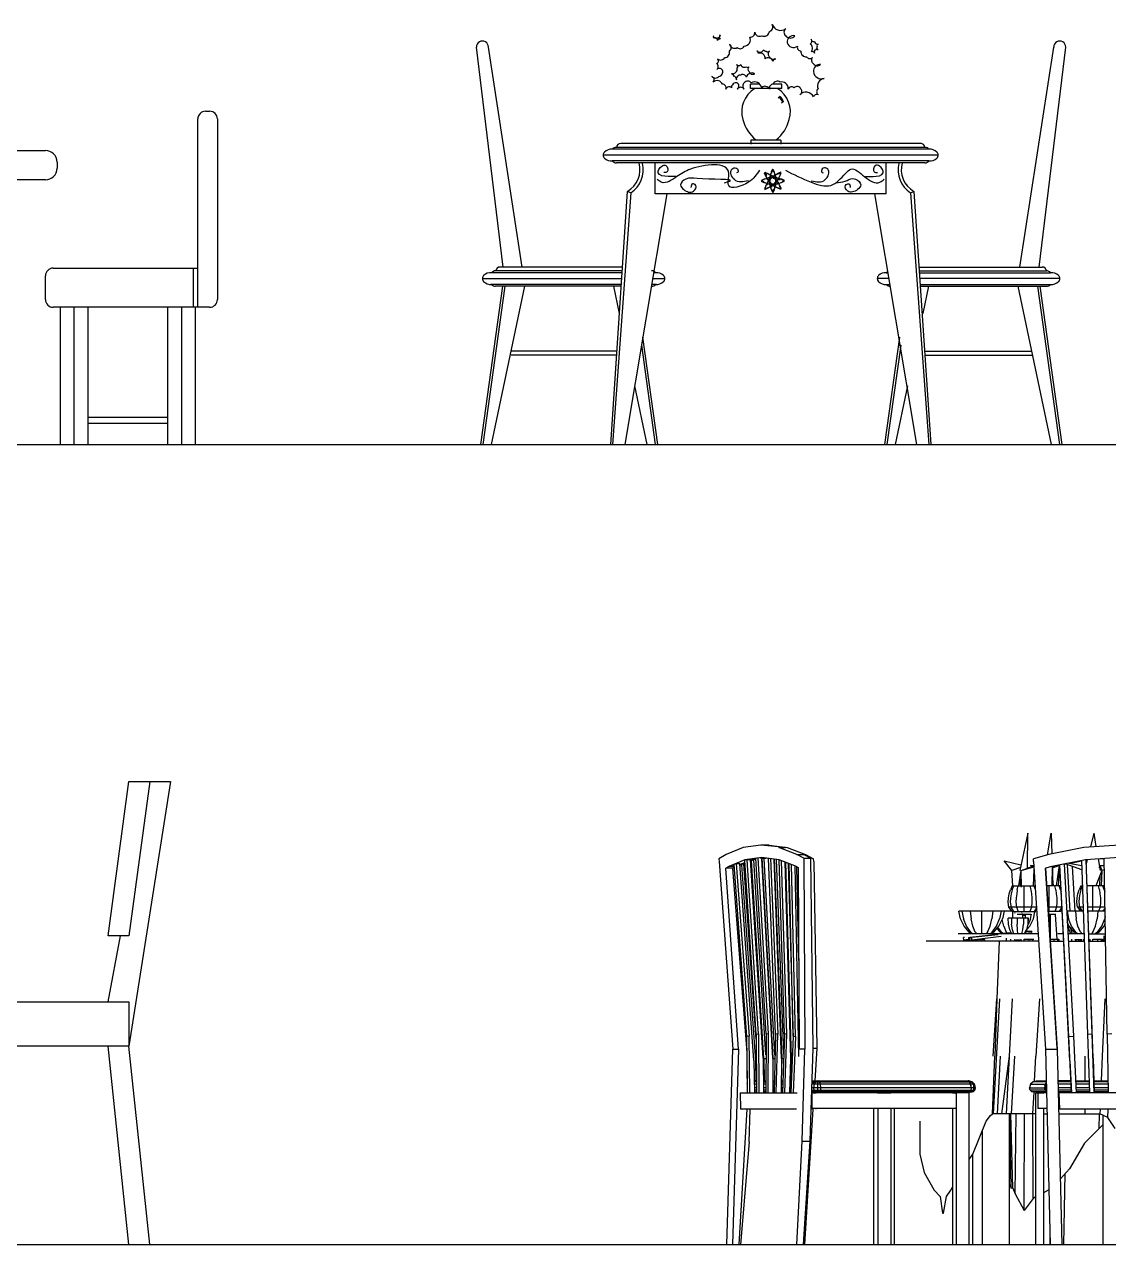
# Model space of a CAD drawing. Header units: inches. Extents: x 10 to 52.5, y 12.2 to 37.
# Drawn here: x 38.479 to 41.289, y 27.344 to 30.506 of the extents above; entities that cross this region are included whole.
import ezdxf

# ---------------------------------------------------------------- set-up
doc = ezdxf.new("R2010")
doc.units = ezdxf.units.IN
doc.header["$MEASUREMENT"] = 0
doc.layers.add('02', color=2, linetype='Continuous')
doc.layers.add('1', color=1, linetype='Continuous')

msp = doc.modelspace()

# ---------------------------------------------------------------- linework, layer by layer
at = {"layer": '02'}
for p, q in [((39.7196, 29.8775), (39.6504, 30.447)), ((39.7691, 29.8775), (39.6816, 30.447)), ((41.0591, 29.8775), (41.1465, 30.447)), ((41.1086, 29.8775), (41.1777, 30.447)), ((40.3604, 30.34), (40.3604, 30.3513)), ((40.3849, 30.3513), (40.3604, 30.3513)), ((40.4418, 30.34), (40.3604, 30.34)), ((40.4418, 30.3513), (40.4192, 30.3513)), ((40.4418, 30.34), (40.4418, 30.3513)), ((40.4378, 30.3193), (40.4325, 30.3148)), ((40.4463, 30.3066), (40.4409, 30.3021)), ((38.9485, 30.2811), (38.9593, 30.2811)), ((38.9285, 29.7731), (38.9285, 30.2611)), ((38.9793, 30.2611), (38.9793, 29.7931)), ((40.3617, 30.2063), (40.3617, 30.1958)), ((40.4398, 30.2063), (40.3617, 30.2063)), ((40.4398, 30.2063), (40.4398, 30.1958)), ((37.3633, 30.1795), (38.5338, 30.1795)), ((40.847, 30.1675), (39.9789, 30.1675)), ((40.8232, 30.1825), (40.0027, 30.1825)), ((40.8125, 30.1875), (40.0134, 30.1875)), ((40.8038, 30.1975), (40.0244, 30.1975)), ((38.5638, 30.1495), (38.5638, 30.1333)), ((40.8232, 30.1525), (40.0027, 30.1525)), ((40.8125, 30.1475), (40.0134, 30.1475)), ((40.1138, 30.0675), (40.1138, 30.1475)), ((40.7121, 30.0675), (40.7121, 30.1475)), ((40.4019, 30.1158), (40.4015, 30.117)), ((40.4029, 30.1165), (40.4015, 30.117)), ((40.4029, 30.1165), (40.4019, 30.1158)), ((40.4023, 30.1103), (40.4023, 30.1103)), ((40.4035, 30.1174), (40.4035, 30.1174)), ((40.4059, 30.11), (40.4059, 30.11)), ((40.4063, 30.114), (40.4063, 30.114)), ((40.4088, 30.1095), (40.4088, 30.1095)), ((40.4107, 30.1144), (40.4107, 30.1144)), ((40.4161, 30.1157), (40.4161, 30.1157)), ((40.4165, 30.1192), (40.4165, 30.1192)), ((40.4209, 30.1064), (40.4211, 30.1077)), ((40.4221, 30.1065), (40.4209, 30.1064)), ((40.4221, 30.1065), (40.4211, 30.1077)), ((40.4214, 30.1078), (40.4214, 30.1078)), ((40.4215, 30.1244), (40.4215, 30.1244)), ((40.4268, 30.1113), (40.4268, 30.1113)), ((40.4287, 30.1141), (40.4287, 30.1141)), ((40.4301, 30.109), (40.4301, 30.109)), ((40.4306, 30.1174), (40.4303, 30.1184)), ((40.4316, 30.1181), (40.4306, 30.1185)), ((40.4316, 30.1181), (40.4307, 30.1174)), ((40.434, 30.1104), (40.434, 30.1104)), ((40.4343, 30.1117), (40.4343, 30.1117)), ((40.4355, 30.1029), (40.4351, 30.1041)), ((40.4365, 30.1036), (40.4351, 30.1041)), ((40.4368, 30.1165), (40.4368, 30.1165)), ((40.4409, 30.104), (40.4409, 30.104)), ((38.5338, 30.1033), (37.3633, 30.1033)), ((40.0416, 30.0735), (39.9981, 29.4178)), ((40.0506, 30.0695), (40.0416, 30.0735)), ((40.3956, 30.0997), (40.3956, 30.0997)), ((40.3965, 30.1021), (40.3965, 30.1021)), ((40.4014, 30.1033), (40.4014, 30.1033)), ((40.4017, 30.096), (40.4017, 30.096)), ((40.4038, 30.0901), (40.404, 30.0914)), ((40.405, 30.0902), (40.4038, 30.0901)), ((40.405, 30.0902), (40.404, 30.0914)), ((40.406, 30.0847), (40.406, 30.0847)), ((40.4062, 30.1001), (40.4062, 30.1001)), ((40.4073, 30.0874), (40.4073, 30.0874)), ((40.4108, 30.0891), (40.4108, 30.0891)), ((40.414, 30.1016), (40.414, 30.1016)), ((40.4155, 30.0771), (40.4156, 30.0776)), ((40.4165, 30.0764), (40.4156, 30.0776)), ((40.4165, 30.0764), (40.4159, 30.0764)), ((40.4166, 30.0877), (40.4166, 30.0877)), ((40.4169, 30.1006), (40.4169, 30.1006)), ((40.4172, 30.0796), (40.4172, 30.0796)), ((40.4176, 30.0827), (40.4176, 30.0827)), ((40.4179, 30.0792), (40.4179, 30.0792)), ((40.4193, 30.0937), (40.4193, 30.0937)), ((40.4216, 30.099), (40.4216, 30.099)), ((40.4236, 30.0948), (40.4232, 30.096)), ((40.4243, 30.0956), (40.4232, 30.096)), ((40.4273, 30.0881), (40.4273, 30.0881)), ((40.4315, 30.0908), (40.4315, 30.0908)), ((40.4319, 30.092), (40.4319, 30.092)), ((40.4321, 30.0848), (40.4321, 30.0848)), ((40.4325, 30.0926), (40.4326, 30.0937)), ((40.4337, 30.0927), (40.4325, 30.0926)), ((40.4337, 30.0927), (40.4328, 30.0937)), ((40.4333, 30.097), (40.4333, 30.097)), ((40.4365, 30.1036), (40.4355, 30.1029)), ((40.4371, 30.0842), (40.4371, 30.0842)), ((40.4373, 30.1032), (40.4373, 30.1032)), ((40.4376, 30.0965), (40.4376, 30.0965)), ((40.7753, 30.0695), (40.7842, 30.0735)), ((40.7842, 30.0735), (40.8278, 29.4178)), ((40.0508, 30.0696), (40.0034, 29.4178)), ((40.1438, 30.0675), (40.0348, 29.4178)), ((40.7121, 30.0675), (40.1138, 30.0675)), ((40.6821, 30.0675), (40.7911, 29.4178)), ((40.7751, 30.0696), (40.8225, 29.4178)), ((38.5338, 29.7931), (38.5338, 29.8547)), ((38.5538, 29.8747), (38.9285, 29.8747)), ((38.9167, 29.8747), (38.9167, 29.7731)), ((40.0276, 29.8625), (39.6897, 29.8625)), ((40.028, 29.8675), (39.7004, 29.8675)), ((40.0286, 29.8775), (39.7114, 29.8775)), ((40.1151, 29.8625), (40.1094, 29.8625)), ((40.7131, 29.8625), (40.7165, 29.8625)), ((40.7995, 29.8775), (41.1168, 29.8775)), ((40.8002, 29.8675), (41.1277, 29.8675)), ((40.8005, 29.8625), (41.1385, 29.8625)), ((39.7178, 29.8275), (39.6608, 29.4175)), ((39.6659, 29.8475), (40.0266, 29.8475)), ((39.724, 29.8275), (39.667, 29.4175)), ((40.0256, 29.8324), (39.6872, 29.8324)), ((39.775, 29.8275), (39.6885, 29.4178)), ((40.0253, 29.8275), (39.7004, 29.8275)), ((40.0058, 29.8275), (40.0206, 29.7573)), ((40.1175, 29.8324), (40.1043, 29.8324)), ((40.1069, 29.8475), (40.1389, 29.8475)), ((40.719, 29.8475), (40.6893, 29.8475)), ((40.7106, 29.8324), (40.7215, 29.8324)), ((41.1622, 29.8475), (40.8015, 29.8475)), ((40.8025, 29.8324), (41.1409, 29.8324)), ((40.8028, 29.8275), (41.1278, 29.8275)), ((40.8223, 29.8275), (40.8075, 29.7573)), ((41.0531, 29.8275), (41.1396, 29.4178)), ((41.1041, 29.8275), (41.1612, 29.4175)), ((41.1103, 29.8275), (41.1673, 29.4175)), ((38.9593, 29.7731), (38.5538, 29.7731)), ((38.5726, 29.4175), (38.5726, 29.7731)), ((38.6085, 29.4175), (38.6085, 29.7731)), ((38.6444, 29.4175), (38.6444, 29.7731)), ((38.851, 29.4175), (38.851, 29.7731)), ((38.8869, 29.4175), (38.8869, 29.7731)), ((38.9228, 29.4175), (38.9228, 29.7731)), ((40.0813, 29.6954), (40.12, 29.4175)), ((40.7468, 29.6954), (40.7081, 29.4175)), ((40.078, 29.6753), (40.1138, 29.4175)), ((40.7501, 29.6753), (40.7143, 29.4175)), ((40.0141, 29.6591), (39.7394, 29.6591)), ((40.0135, 29.6491), (39.7406, 29.6491)), ((40.814, 29.6591), (41.0887, 29.6591)), ((40.8147, 29.6491), (41.0908, 29.6491)), ((40.0602, 29.5697), (40.0923, 29.4178)), ((40.7679, 29.5697), (40.7358, 29.4178)), ((38.6444, 29.4888), (38.851, 29.4888)), ((38.6444, 29.4729), (38.851, 29.4729)), ((38.6959, 28.1442), (38.7499, 28.5442)), ((38.8039, 28.5442), (38.7499, 28.1442)), ((38.7499, 28.5442), (38.858, 28.5442)), ((38.858, 28.5442), (38.7499, 27.8585)), ((41.0793, 28.4101), (41.0585, 28.3136)), ((41.0782, 28.3194), (41.0793, 28.4101)), ((41.1304, 28.3542), (41.1402, 28.4101)), ((41.1402, 28.4101), (41.1417, 28.3569)), ((41.2423, 28.3745), (41.2511, 28.4101)), ((41.2567, 28.3754), (41.2511, 28.4101)), ((40.3418, 28.3735), (40.298, 28.3553)), ((40.3873, 28.3794), (40.3418, 28.3735)), ((40.4091, 28.3794), (40.3873, 28.3794)), ((40.4516, 28.3735), (40.3873, 28.3794)), ((40.407, 28.3793), (40.4091, 28.3794)), ((40.4091, 28.3794), (40.456, 28.3735)), ((40.434, 28.3735), (40.4516, 28.3735)), ((40.481, 28.3553), (40.434, 28.3735)), ((40.456, 28.3735), (40.5032, 28.3553)), ((41.2249, 28.3735), (41.1342, 28.3553)), ((41.3173, 28.3794), (41.2249, 28.3735)), ((40.298, 28.3553), (40.279, 28.3435)), ((40.279, 28.3435), (40.2796, 28.3366)), ((40.2796, 28.3366), (40.3148, 27.8504)), ((40.3464, 28.3414), (40.3045, 28.3242)), ((40.3465, 28.3339), (40.3332, 28.3284)), ((40.3758, 27.8896), (40.3462, 28.3397)), ((40.3902, 28.3471), (40.3464, 28.3414)), ((40.3519, 28.3416), (40.3464, 28.3414)), ((40.3611, 28.3416), (40.3519, 28.3416)), ((40.3819, 27.89), (40.3519, 28.3416)), ((40.3611, 28.3416), (40.3645, 28.3414)), ((40.3936, 27.8268), (40.3611, 28.3416)), ((40.3645, 28.3414), (40.3611, 28.34)), ((40.3613, 28.3383), (40.3689, 28.3414)), ((40.3957, 27.8265), (40.3634, 28.3391)), ((40.375, 28.3427), (40.3645, 28.3414)), ((40.3752, 28.3421), (40.3689, 28.3414)), ((40.4009, 27.8362), (40.3691, 28.3414)), ((40.4014, 27.8896), (40.375, 28.3452)), ((40.4074, 27.89), (40.381, 28.346)), ((40.3858, 28.3465), (40.3902, 28.3465)), ((40.4347, 28.3414), (40.3902, 28.3471)), ((40.3902, 28.3465), (40.4185, 27.8268)), ((40.3902, 28.3448), (40.3991, 28.346)), ((40.3902, 28.3443), (40.4014, 28.3456)), ((40.4187, 27.8266), (40.3903, 28.3443)), ((40.424, 27.8347), (40.3963, 28.345)), ((40.4255, 27.89), (40.407, 28.345)), ((40.4129, 28.3443), (40.4315, 27.8898)), ((40.4414, 27.8266), (40.4221, 28.3429)), ((40.4223, 28.3429), (40.4416, 27.8268)), ((40.447, 27.8379), (40.4284, 28.3421)), ((40.4797, 28.3242), (40.4347, 28.3414)), ((40.4489, 27.89), (40.4347, 28.3414)), ((40.455, 27.8894), (40.4408, 28.3391)), ((40.45, 28.3355), (40.4644, 27.8265)), ((40.4667, 27.8268), (40.4523, 28.3347)), ((40.481, 28.3553), (40.4988, 28.3553)), ((40.4988, 28.3454), (40.481, 28.3553)), ((40.4988, 28.3553), (40.5168, 28.3454)), ((40.4988, 28.3454), (40.5168, 28.3454)), ((40.4988, 28.3454), (40.5017, 27.8504)), ((40.5032, 28.3553), (40.5242, 28.3435)), ((40.5233, 27.8527), (40.5168, 28.3454)), ((40.525, 28.3366), (40.5242, 28.3435)), ((40.5242, 28.3366), (40.525, 28.3366)), ((40.525, 28.3366), (40.5327, 27.8527)), ((41.0181, 28.3383), (41.0616, 28.3284)), ((41.038, 28.3136), (41.0181, 28.3383)), ((41.1342, 28.3553), (41.0943, 28.3435)), ((41.0943, 28.3366), (41.0943, 28.3435)), ((41.0943, 28.3366), (41.1252, 27.8504)), ((41.2289, 28.3414), (41.1419, 28.3242)), ((41.2186, 28.3376), (41.1901, 28.332)), ((41.2186, 28.3393), (41.2343, 27.8896)), ((41.3173, 28.3471), (41.2289, 28.3414)), ((41.2486, 27.8268), (41.2306, 28.3416)), ((41.2463, 27.89), (41.2306, 28.3416)), ((41.2306, 28.34), (41.2339, 28.3406)), ((41.231, 28.3288), (41.2343, 28.3418)), ((41.2618, 28.3435), (41.2668, 28.3136)), ((41.2773, 28.3441), (41.262, 28.3429)), ((41.2853, 27.8896), (41.2773, 28.3444)), ((40.3045, 28.3242), (40.2966, 28.3196)), ((40.315, 28.3196), (40.2966, 28.3196)), ((40.3299, 27.8504), (40.2966, 28.3196)), ((40.3184, 28.3242), (40.3045, 28.3242)), ((40.3186, 28.3217), (40.315, 28.3196)), ((40.3513, 27.8527), (40.315, 28.3196)), ((40.324, 28.3318), (40.3182, 28.3291)), ((40.3513, 27.8833), (40.3182, 28.3291)), ((40.324, 28.3318), (40.333, 28.3318)), ((40.324, 28.3318), (40.3574, 27.884)), ((40.3695, 27.8209), (40.333, 28.3318)), ((40.3465, 28.3322), (40.3332, 28.3267)), ((40.3376, 28.3284), (40.3739, 27.8201)), ((40.3758, 27.8768), (40.3433, 28.3309)), ((40.4584, 28.3322), (40.4711, 27.8773)), ((40.4714, 27.8838), (40.4613, 28.3311)), ((40.4774, 27.8833), (40.4674, 28.3288)), ((40.4858, 27.8314), (40.4764, 28.3253)), ((40.4797, 28.3242), (40.4845, 28.3215)), ((40.4856, 28.0799), (40.4808, 28.3234)), ((40.4845, 28.3215), (40.4868, 27.8504)), ((41.0602, 28.3217), (41.038, 28.3136)), ((41.0407, 28.2739), (41.038, 28.3136)), ((41.0562, 28.2739), (41.0623, 28.3136)), ((41.0623, 28.3136), (41.0948, 28.3255)), ((41.0623, 28.3136), (41.095, 28.3234)), ((41.0629, 28.27), (41.0623, 28.3136)), ((41.0862, 28.3267), (41.0948, 28.3265)), ((41.0899, 28.3238), (41.0862, 28.3267)), ((41.0954, 28.3158), (41.0931, 28.2739)), ((41.1419, 28.3242), (41.1256, 28.3196)), ((41.1256, 28.3196), (41.1553, 27.8504)), ((41.1553, 27.8527), (41.1256, 28.3196)), ((41.1421, 28.3242), (41.1413, 28.2739)), ((41.1419, 28.3136), (41.143, 28.3136)), ((41.143, 28.3136), (41.1423, 28.2739)), ((41.1427, 28.3219), (41.1501, 28.3257)), ((41.1427, 28.3242), (41.143, 28.3136)), ((41.1427, 28.3026), (41.1448, 28.2739)), ((41.1612, 28.3261), (41.1428, 28.3194)), ((41.1539, 28.2739), (41.1612, 28.3261)), ((41.1612, 28.3261), (41.1583, 28.2739)), ((41.1612, 28.3261), (41.162, 28.3268)), ((41.162, 28.3263), (41.1614, 28.3263)), ((41.1886, 27.8203), (41.162, 28.328)), ((41.1853, 27.8833), (41.162, 28.328)), ((41.1738, 28.3305), (41.1974, 27.884)), ((41.179, 28.3297), (41.1738, 28.3288)), ((41.2194, 28.315), (41.1759, 28.3309)), ((41.1888, 28.2083), (41.1824, 28.3284)), ((41.1857, 28.3328), (41.219, 28.3267)), ((41.1943, 28.3312), (41.1943, 28.3328)), ((41.1947, 28.324), (41.2008, 28.2083)), ((41.2714, 28.3136), (41.2559, 28.2739)), ((41.2655, 28.3207), (41.2658, 28.3261)), ((41.2658, 28.3261), (41.2775, 28.3261)), ((41.2658, 28.3261), (41.2714, 28.3136)), ((41.2714, 28.3136), (41.2693, 28.2739)), ((41.2777, 28.315), (41.2714, 28.3136)), ((41.0388, 28.2739), (41.0346, 28.2635)), ((41.0388, 28.2739), (41.0981, 28.2739)), ((41.0392, 28.2635), (41.0428, 28.2739)), ((41.052, 28.2635), (41.0541, 28.2739)), ((41.0589, 28.2913), (41.0593, 28.2739)), ((41.0694, 28.2739), (41.0694, 28.2075)), ((41.0849, 28.2739), (41.087, 28.2635)), ((41.0987, 28.2664), (41.096, 28.2739)), ((41.1648, 28.2739), (41.1285, 28.2739)), ((41.1342, 28.2739), (41.1342, 28.2075)), ((41.1516, 28.2635), (41.1495, 28.2739)), ((41.1645, 28.2635), (41.1608, 28.2739)), ((41.1648, 28.2739), (41.1648, 28.2739)), ((41.2165, 28.2739), (41.2123, 28.2635)), ((41.2165, 28.2739), (41.2209, 28.2739)), ((41.2169, 28.2635), (41.2207, 28.2739)), ((41.2779, 28.2739), (41.2329, 28.2739)), ((41.2473, 28.2739), (41.2473, 28.2083)), ((41.2647, 28.2635), (41.2626, 28.2739)), ((41.266, 28.3003), (41.2649, 28.2739)), ((41.2775, 28.2635), (41.2739, 28.2739)), ((41.2785, 28.2721), (41.2779, 28.2739)), ((41.0283, 28.2314), (41.0292, 28.2423)), ((41.0292, 28.2423), (41.0313, 28.253)), ((41.0313, 28.253), (41.0346, 28.2635)), ((41.0346, 28.2423), (41.0336, 28.2314)), ((41.0365, 28.253), (41.0346, 28.2423)), ((41.0392, 28.2635), (41.0365, 28.253)), ((41.0493, 28.2423), (41.0487, 28.2314)), ((41.0505, 28.253), (41.0493, 28.2423)), ((41.052, 28.2635), (41.0505, 28.253)), ((41.087, 28.2635), (41.0885, 28.253)), ((41.0885, 28.253), (41.0895, 28.2423)), ((41.0895, 28.2423), (41.0901, 28.2314)), ((41.1516, 28.2635), (41.1532, 28.253)), ((41.1532, 28.253), (41.1543, 28.2423)), ((41.1543, 28.2423), (41.1549, 28.2314)), ((41.1645, 28.2635), (41.1656, 28.2589)), ((41.206, 28.2314), (41.2069, 28.2423)), ((41.2069, 28.2423), (41.209, 28.253)), ((41.209, 28.253), (41.2123, 28.2635)), ((41.2125, 28.2423), (41.2115, 28.2314)), ((41.2142, 28.253), (41.2125, 28.2423)), ((41.2169, 28.2635), (41.2142, 28.253)), ((41.2647, 28.2635), (41.2662, 28.253)), ((41.2662, 28.253), (41.2674, 28.2423)), ((41.2674, 28.2423), (41.2679, 28.2314)), ((41.2775, 28.2635), (41.2788, 28.2582)), ((41.0382, 28.2083), (40.9009, 28.2083)), ((40.9051, 28.1882), (40.9009, 28.2083)), ((40.9087, 28.2083), (40.9124, 28.1882)), ((40.9301, 28.2083), (40.9322, 28.1882)), ((40.9594, 28.2083), (40.9594, 28.1491)), ((40.9885, 28.2083), (40.9864, 28.1882)), ((41.0099, 28.2083), (41.0063, 28.1882)), ((41.0177, 28.2083), (41.0135, 28.1882)), ((41.0306, 28.2186), (41.0283, 28.2314)), ((41.0388, 28.2075), (41.0306, 28.2186)), ((41.1017, 28.2186), (41.0306, 28.2186)), ((41.0336, 28.2314), (41.0359, 28.2186)), ((41.043, 28.2075), (41.0359, 28.2186)), ((41.0388, 28.2075), (41.1, 28.2075)), ((41.0394, 28.2071), (41.0394, 28.1897)), ((41.0487, 28.2314), (41.0501, 28.2186)), ((41.0501, 28.2186), (41.0541, 28.2075)), ((41.0889, 28.2186), (41.0847, 28.2075)), ((41.0901, 28.2314), (41.0889, 28.2186)), ((41.1017, 28.2167), (41.096, 28.2075)), ((41.1021, 28.2105), (41.1, 28.2075)), ((41.1023, 28.2092), (41.1017, 28.21)), ((41.1677, 28.2186), (41.1319, 28.2186)), ((41.1648, 28.2075), (41.1327, 28.2075)), ((41.1536, 28.2186), (41.1495, 28.2075)), ((41.1549, 28.2314), (41.1536, 28.2186)), ((41.1677, 28.2186), (41.1606, 28.2075)), ((41.1681, 28.2119), (41.1648, 28.2075)), ((41.1677, 28.2186), (41.1677, 28.2186)), ((41.223, 28.2083), (41.1801, 28.2083)), ((41.1813, 28.2083), (41.1849, 28.1882)), ((41.2027, 28.2083), (41.2048, 28.1882)), ((41.2085, 28.2186), (41.206, 28.2314)), ((41.2085, 28.2186), (41.2161, 28.2083)), ((41.2228, 28.2186), (41.2085, 28.2186)), ((41.2115, 28.2314), (41.2136, 28.2186)), ((41.2136, 28.2186), (41.2201, 28.2083)), ((41.2794, 28.2186), (41.2349, 28.2186)), ((41.2796, 28.2083), (41.2352, 28.2083)), ((41.2611, 28.2083), (41.259, 28.1882)), ((41.2666, 28.2186), (41.2628, 28.2083)), ((41.2679, 28.2314), (41.2666, 28.2186)), ((41.2794, 28.2167), (41.2741, 28.2083)), ((41.2796, 28.21), (41.2783, 28.2083)), ((40.9141, 28.1696), (40.9051, 28.1882)), ((40.9202, 28.1696), (40.9124, 28.1882)), ((40.9366, 28.1696), (40.9322, 28.1882)), ((40.982, 28.1696), (40.9864, 28.1882)), ((40.9984, 28.1696), (41.0063, 28.1882)), ((41.0045, 28.1696), (41.0135, 28.1882)), ((41.0168, 28.1696), (41.0126, 28.1866)), ((41.0292, 28.1744), (41.0287, 28.1897)), ((41.0811, 28.1897), (41.0287, 28.1897)), ((41.0371, 28.1897), (41.0374, 28.1744)), ((41.0457, 28.2033), (41.0455, 28.2035)), ((41.0457, 28.2035), (41.0457, 28.2033)), ((41.0514, 28.2), (41.0874, 28.2)), ((41.0522, 28.1897), (41.0522, 28.1744)), ((41.0642, 28.2033), (41.0644, 28.2035)), ((41.0665, 28.1897), (41.0665, 28.1975)), ((41.0665, 28.1975), (41.0725, 28.1975)), ((41.0682, 28.1897), (41.0681, 28.1744)), ((41.0721, 28.1975), (41.0721, 28.1897)), ((41.0793, 28.1897), (41.079, 28.1744)), ((41.0864, 28.1882), (41.0803, 28.1738)), ((41.0805, 28.1744), (41.0811, 28.1897)), ((41.0847, 28.1696), (41.0937, 28.1882)), ((41.0864, 28.1882), (41.0885, 28.2008)), ((41.0937, 28.1882), (41.0973, 28.206)), ((41.1331, 28.2), (41.1522, 28.2)), ((41.1371, 28.1975), (41.1333, 28.1975)), ((41.1358, 28.1975), (41.1358, 28.1599)), ((41.1371, 28.1975), (41.1371, 28.1388)), ((41.1499, 28.1996), (41.1543, 28.1354)), ((41.1866, 28.1696), (41.1817, 28.1796)), ((41.1828, 28.1744), (41.1826, 28.1778)), ((41.1926, 28.1696), (41.1849, 28.1882)), ((41.2092, 28.1696), (41.2048, 28.1882)), ((41.2546, 28.1696), (41.259, 28.1882)), ((41.271, 28.1696), (41.2788, 28.1882)), ((41.2771, 28.1696), (41.2802, 28.1761)), ((41.2798, 28.1945), (41.2788, 28.1882)), ((38.7499, 28.1442), (38.6959, 28.1442)), ((38.6959, 27.9728), (38.7283, 28.1442)), ((41.1061, 28.1491), (40.8986, 28.1491)), ((40.9273, 28.1539), (40.9141, 28.1696)), ((40.9315, 28.1539), (40.9202, 28.1696)), ((40.9254, 28.14), (41.0015, 28.148)), ((40.9338, 28.1491), (40.9273, 28.1539)), ((41.0019, 28.1476), (40.9288, 28.14)), ((41.0023, 28.1474), (40.9303, 28.14)), ((40.9315, 28.1539), (40.937, 28.1491)), ((41.0026, 28.1472), (40.934, 28.14)), ((40.9433, 28.1539), (40.9366, 28.1696)), ((40.9433, 28.1539), (40.9466, 28.1491)), ((40.9753, 28.1539), (40.9718, 28.1491)), ((40.9753, 28.1539), (40.982, 28.1696)), ((40.9814, 28.1491), (40.9871, 28.1539)), ((40.9914, 28.1539), (40.9847, 28.1491)), ((40.9871, 28.1539), (40.9984, 28.1696)), ((40.9914, 28.1539), (41.0045, 28.1696)), ((41.0074, 28.1539), (40.9994, 28.1635)), ((40.9994, 28.1491), (41.0357, 28.1528)), ((41.0116, 28.1539), (41.0021, 28.1667)), ((41.012, 28.1503), (41.0074, 28.1539)), ((41.0116, 28.1539), (41.0153, 28.1507)), ((41.012, 28.1491), (41.0363, 28.1516)), ((41.0365, 28.1514), (41.0145, 28.1491)), ((41.0168, 28.1696), (41.0233, 28.1539)), ((41.0172, 28.1491), (41.0367, 28.1511)), ((41.0367, 28.1509), (41.0197, 28.1491)), ((41.0246, 28.1516), (41.0233, 28.1539)), ((41.0329, 28.1597), (41.0292, 28.1744)), ((41.0376, 28.1491), (41.0329, 28.1597)), ((41.0397, 28.1597), (41.0374, 28.1744)), ((41.043, 28.1491), (41.0397, 28.1597)), ((41.0526, 28.1597), (41.0522, 28.1744)), ((41.0531, 28.1491), (41.0526, 28.1597)), ((41.0637, 28.1491), (41.0661, 28.1597)), ((41.0661, 28.1597), (41.0681, 28.1744)), ((41.0709, 28.1491), (41.0755, 28.1597)), ((41.0721, 28.1491), (41.077, 28.1597)), ((41.0725, 28.1495), (41.0725, 28.1491)), ((41.073, 28.1509), (41.0887, 28.153)), ((41.0885, 28.1564), (41.0747, 28.1549)), ((41.0749, 28.1551), (41.0868, 28.1564)), ((41.0834, 28.1564), (41.0751, 28.1555)), ((41.0751, 28.1556), (41.0816, 28.1564)), ((41.0755, 28.1564), (41.0759, 28.1564)), ((41.0759, 28.1556), (41.0759, 28.1564)), ((41.077, 28.1597), (41.0805, 28.1744)), ((41.0847, 28.1696), (41.0772, 28.1608)), ((41.0816, 28.1564), (41.0834, 28.1564)), ((41.0834, 28.156), (41.0834, 28.1564)), ((41.0868, 28.1564), (41.0885, 28.1564)), ((41.0885, 28.1564), (41.0887, 28.153)), ((41.1713, 28.1491), (41.157, 28.1491)), ((41.1865, 28.1597), (41.1828, 28.1744)), ((41.2251, 28.1491), (41.1834, 28.1491)), ((41.1912, 28.1491), (41.1865, 28.1597)), ((41.1998, 28.1539), (41.1866, 28.1696)), ((41.1893, 28.1664), (41.1907, 28.1597)), ((41.1907, 28.1597), (41.1947, 28.1491)), ((41.2041, 28.1539), (41.1926, 28.1696)), ((41.2064, 28.1491), (41.1998, 28.1539)), ((41.2035, 28.1491), (41.2031, 28.1513)), ((41.2041, 28.1539), (41.2096, 28.1491)), ((41.2157, 28.1539), (41.2092, 28.1696)), ((41.2157, 28.1539), (41.219, 28.1491)), ((41.2373, 28.1491), (41.2808, 28.1491)), ((41.2479, 28.1539), (41.2444, 28.1491)), ((41.2479, 28.1539), (41.2546, 28.1696)), ((41.2597, 28.1539), (41.2538, 28.1491)), ((41.2639, 28.1539), (41.2572, 28.1491)), ((41.2597, 28.1539), (41.271, 28.1696)), ((41.2639, 28.1539), (41.2771, 28.1696)), ((41.2767, 28.1438), (41.2767, 28.1308)), ((40.8159, 28.1302), (40.8159, 28.1302)), ((41.1073, 28.1302), (40.8159, 28.1302)), ((40.9152, 28.1402), (40.9127, 28.14)), ((40.9133, 28.1329), (40.9127, 28.14)), ((40.9257, 28.1344), (40.9133, 28.1329)), ((40.9169, 28.1329), (40.9257, 28.134)), ((40.9183, 28.1331), (40.9185, 28.1329)), ((40.9257, 28.1337), (40.9185, 28.1329)), ((40.9254, 28.14), (40.9259, 28.1329)), ((40.9254, 28.14), (40.934, 28.14)), ((40.9257, 28.134), (40.9257, 28.1344)), ((40.9296, 28.1329), (40.9288, 28.14)), ((40.9309, 28.1331), (40.9296, 28.1329)), ((40.9345, 28.1329), (40.934, 28.14)), ((41.0105, 28.1426), (40.9345, 28.1329)), ((40.9449, 28.131), (40.9449, 28.1342)), ((40.9456, 28.1335), (40.9451, 28.1342)), ((40.9669, 28.1346), (40.9456, 28.1335)), ((40.9485, 28.1335), (40.9479, 28.1346)), ((40.9481, 28.131), (40.9481, 28.1344)), ((40.9535, 28.131), (40.9535, 28.1346)), ((40.9579, 28.1346), (40.9579, 28.131)), ((40.9625, 28.1346), (40.9625, 28.131)), ((40.9669, 28.1346), (40.9669, 28.131)), ((41.0049, 28.1302), (40.9994, 27.9812)), ((41.0233, 28.1379), (41.0233, 28.1308)), ((41.0352, 28.1308), (41.0352, 28.1356)), ((41.0445, 28.1346), (41.0614, 28.1335)), ((41.0445, 28.1346), (41.0445, 28.131)), ((41.0491, 28.131), (41.0491, 28.1346)), ((41.0543, 28.1335), (41.0541, 28.1346)), ((41.0543, 28.1335), (41.0543, 28.1302)), ((41.0585, 28.1335), (41.0589, 28.1348)), ((41.0585, 28.1335), (41.0585, 28.1302)), ((41.0614, 28.1335), (41.0621, 28.1348)), ((41.0625, 28.1346), (41.0619, 28.134)), ((41.0623, 28.131), (41.0623, 28.1342)), ((41.0703, 28.1308), (41.0703, 28.1354)), ((41.0703, 28.1354), (41.0946, 28.1354)), ((41.0721, 28.1356), (41.0721, 28.1354)), ((41.082, 28.1354), (41.082, 28.1314)), ((41.0914, 28.1354), (41.0914, 28.1314)), ((41.1373, 28.1354), (41.1595, 28.1354)), ((41.1375, 28.1302), (41.1723, 28.1302)), ((41.1469, 28.1354), (41.1469, 28.1314)), ((41.1545, 28.1314), (41.1547, 28.1302)), ((41.156, 28.1354), (41.156, 28.1314)), ((41.1595, 28.1354), (41.1595, 28.1314)), ((41.1844, 28.1302), (41.2259, 28.1302)), ((41.1926, 28.1356), (41.193, 28.1302)), ((41.2012, 28.1348), (41.2199, 28.1346)), ((41.2021, 28.1335), (41.2033, 28.1338)), ((41.2025, 28.1348), (41.2035, 28.1335)), ((41.2035, 28.1335), (41.2035, 28.1302)), ((41.2069, 28.1335), (41.2065, 28.1346)), ((41.2109, 28.1346), (41.2109, 28.131)), ((41.2153, 28.1346), (41.2153, 28.131)), ((41.2186, 28.1346), (41.2186, 28.131)), ((41.2232, 28.1346), (41.2257, 28.1346)), ((41.2243, 28.131), (41.2243, 28.1346)), ((41.2377, 28.1346), (41.241, 28.1346)), ((41.2379, 28.1302), (41.2809, 28.1302)), ((41.2398, 28.1346), (41.2398, 28.131)), ((41.2423, 28.1302), (41.2421, 28.1314)), ((41.2473, 28.1352), (41.2473, 28.1314)), ((41.2475, 28.1354), (41.2725, 28.1354)), ((41.2486, 28.1354), (41.2486, 28.1354)), ((41.254, 28.1359), (41.254, 28.1354)), ((41.2542, 28.1354), (41.254, 28.1359)), ((41.2542, 28.1314), (41.2542, 28.1302)), ((41.2599, 28.1354), (41.2599, 28.1314)), ((41.2691, 28.1354), (41.2691, 28.1314)), ((41.2725, 28.1354), (41.2725, 28.1314)), ((38.2637, 27.9728), (38.7499, 27.9728)), ((38.7499, 27.9728), (38.7499, 27.8585)), ((40.9894, 27.8322), (40.9994, 27.9812)), ((40.9904, 27.6832), (41.0065, 27.9812)), ((40.9994, 27.9812), (40.9936, 27.8322)), ((41.0244, 27.6832), (41.0401, 27.9812)), ((41.1094, 27.9812), (41.1004, 27.8322)), ((41.2731, 27.8322), (41.2796, 27.9812)), ((40.3574, 27.884), (40.3513, 27.8833)), ((40.3529, 27.7373), (40.3513, 27.8833)), ((40.359, 27.7373), (40.3574, 27.884)), ((40.3758, 27.8896), (40.3819, 27.89)), ((40.3758, 27.8896), (40.376, 27.7373)), ((40.3819, 27.89), (40.3821, 27.7373)), ((40.4014, 27.8896), (40.4003, 27.7373)), ((40.4074, 27.89), (40.4014, 27.8896)), ((40.4062, 27.7373), (40.4074, 27.89)), ((40.4255, 27.89), (40.4217, 27.7373)), ((40.4315, 27.8898), (40.4255, 27.89)), ((40.4276, 27.7373), (40.4315, 27.8898)), ((40.4489, 27.89), (40.4437, 27.7373)), ((40.455, 27.8894), (40.4489, 27.89)), ((40.4498, 27.7373), (40.455, 27.8894)), ((40.4714, 27.8838), (40.4651, 27.7373)), ((40.4774, 27.8833), (40.4713, 27.7373)), ((40.4714, 27.8838), (40.4774, 27.8833)), ((41.1853, 27.8833), (41.1974, 27.884)), ((41.193, 27.7373), (41.1853, 27.8833)), ((41.1974, 27.884), (41.205, 27.7373)), ((41.2343, 27.8896), (41.2463, 27.89)), ((41.2343, 27.8896), (41.2396, 27.7373)), ((41.2517, 27.7373), (41.2463, 27.89)), ((41.2974, 27.89), (41.2853, 27.8896)), ((41.2853, 27.8896), (41.288, 27.7373)), ((38.7499, 27.8585), (38.2637, 27.8585)), ((38.7499, 27.3442), (38.6959, 27.8585)), ((38.8039, 27.3442), (38.7499, 27.8585)), ((40.2993, 27.3442), (40.3148, 27.8504)), ((40.3299, 27.8504), (40.3142, 27.3442)), ((40.3148, 27.8504), (40.3299, 27.8504)), ((40.3513, 27.8527), (40.3523, 27.7373)), ((40.3515, 27.8527), (40.3513, 27.8527)), ((40.5017, 27.8504), (40.4868, 27.8504)), ((40.495, 27.6124), (40.5017, 27.8504)), ((40.5154, 27.6124), (40.5233, 27.8527)), ((40.5233, 27.8527), (40.5327, 27.8527)), ((40.5327, 27.8527), (40.5273, 27.7687)), ((40.9881, 27.6832), (40.9936, 27.8322)), ((41.008, 27.8322), (40.9996, 27.6832)), ((41.012, 27.6832), (41.0323, 27.8322)), ((41.0447, 27.8322), (41.0365, 27.6832)), ((41.0964, 27.7672), (41.1004, 27.8322)), ((41.1252, 27.8504), (41.1371, 27.3442)), ((41.1252, 27.8504), (41.1553, 27.8504)), ((41.1553, 27.8504), (41.1671, 27.3442)), ((41.2276, 27.7687), (41.2282, 27.8322)), ((41.2702, 27.7687), (41.2731, 27.8322)), ((40.3695, 27.8209), (40.3712, 27.7373)), ((40.3758, 27.8203), (40.3739, 27.8201)), ((40.3739, 27.8201), (40.3747, 27.7687)), ((40.3936, 27.8268), (40.3944, 27.7373)), ((40.3957, 27.8265), (40.4009, 27.8266)), ((40.3957, 27.8265), (40.3963, 27.7687)), ((40.4185, 27.8268), (40.4187, 27.7373)), ((40.4187, 27.8266), (40.4238, 27.8266)), ((40.4187, 27.8266), (40.4187, 27.7687)), ((40.4414, 27.8266), (40.4399, 27.7373)), ((40.4416, 27.8268), (40.4405, 27.7687)), ((40.4416, 27.8268), (40.4466, 27.8266)), ((40.4644, 27.8265), (40.4621, 27.7373)), ((40.4667, 27.8268), (40.4651, 27.7687)), ((40.4667, 27.8268), (40.469, 27.8266)), ((41.1886, 27.8203), (41.1886, 27.8203)), ((41.1886, 27.8203), (41.193, 27.7373)), ((41.2486, 27.8268), (41.2484, 27.8268)), ((41.2486, 27.8268), (41.2517, 27.7373)), ((40.3525, 27.7643), (40.3519, 27.7639)), ((40.3758, 27.7687), (40.3705, 27.7687)), ((40.3758, 27.7662), (40.3705, 27.7662)), ((40.394, 27.7687), (40.4005, 27.7687)), ((40.394, 27.7662), (40.4005, 27.7662)), ((40.4185, 27.7687), (40.4225, 27.7687)), ((40.4185, 27.7662), (40.4223, 27.7662)), ((40.4403, 27.7687), (40.4447, 27.7687)), ((40.4403, 27.7662), (40.4447, 27.7662)), ((40.4627, 27.7662), (40.4663, 27.7662)), ((40.4628, 27.7687), (40.4665, 27.7687)), ((40.5256, 27.7662), (40.5202, 27.7599)), ((40.5204, 27.7687), (40.9259, 27.7687)), ((40.5204, 27.7662), (40.9349, 27.7662)), ((40.5256, 27.7662), (40.5225, 27.7633)), ((40.5334, 27.7687), (40.5256, 27.7662)), ((40.5294, 27.7681), (40.5256, 27.7662)), ((40.5296, 27.7662), (40.5263, 27.7597)), ((40.5294, 27.7681), (40.5334, 27.7687)), ((40.5296, 27.7662), (40.5342, 27.7687)), ((40.5351, 27.7387), (40.5351, 27.7687)), ((40.5397, 27.7662), (40.5361, 27.7687)), ((40.5424, 27.7597), (40.5397, 27.7662)), ((40.722, 27.7687), (40.722, 27.7687)), ((40.9267, 27.7681), (40.9248, 27.7687)), ((40.9248, 27.7687), (40.9284, 27.7662)), ((40.9328, 27.7662), (40.9255, 27.7687)), ((40.9257, 27.7687), (40.9257, 27.7687)), ((40.9349, 27.7662), (40.9259, 27.7687)), ((40.9259, 27.7687), (40.9267, 27.7681)), ((40.9267, 27.7681), (40.9284, 27.7662)), ((40.9284, 27.7662), (40.9299, 27.7633)), ((40.9311, 27.7597), (40.9284, 27.7662)), ((40.9382, 27.7597), (40.9328, 27.7662)), ((40.9414, 27.7597), (40.9349, 27.7662)), ((41.0929, 27.7662), (41.0862, 27.7597)), ((41.0929, 27.7662), (41.1019, 27.7687)), ((41.1272, 27.7662), (41.0929, 27.7662)), ((41.1019, 27.7687), (41.1272, 27.7687)), ((41.1019, 27.7687), (41.1019, 27.7687)), ((41.1912, 27.7687), (41.1583, 27.7687)), ((41.1912, 27.7662), (41.1585, 27.7662)), ((41.2033, 27.7687), (41.2385, 27.7687)), ((41.2385, 27.7662), (41.2035, 27.7662)), ((41.2505, 27.7687), (41.2875, 27.7687)), ((41.2875, 27.7662), (41.2505, 27.7662)), ((40.3341, 27.7373), (40.3347, 27.6954)), ((40.3341, 27.7373), (40.482, 27.7373)), ((40.3519, 27.7618), (40.3525, 27.7624)), ((40.3525, 27.7597), (40.3521, 27.7597)), ((40.3527, 27.7507), (40.3521, 27.7507)), ((40.3527, 27.7446), (40.3521, 27.7446)), ((40.3521, 27.7413), (40.3521, 27.7402)), ((40.3527, 27.7408), (40.3521, 27.7413)), ((40.3521, 27.7402), (40.3527, 27.7402)), ((40.3527, 27.7398), (40.3521, 27.74)), ((40.3527, 27.7402), (40.3527, 27.7402)), ((40.3758, 27.7597), (40.3706, 27.7597)), ((40.3758, 27.7507), (40.3708, 27.7507)), ((40.3758, 27.7446), (40.371, 27.7446)), ((40.3758, 27.7387), (40.371, 27.7387)), ((40.3752, 27.7387), (40.3754, 27.7373)), ((40.4003, 27.7597), (40.3942, 27.7597)), ((40.4003, 27.7507), (40.3942, 27.7507)), ((40.4003, 27.7446), (40.3942, 27.7446)), ((40.4003, 27.7402), (40.3942, 27.7402)), ((40.3965, 27.7387), (40.3967, 27.7373)), ((40.4221, 27.7597), (40.4185, 27.7597)), ((40.4219, 27.7507), (40.4185, 27.7507)), ((40.4217, 27.7446), (40.4185, 27.7446)), ((40.4217, 27.7402), (40.4185, 27.7402)), ((40.4187, 27.7387), (40.4187, 27.7373)), ((40.4439, 27.7446), (40.4399, 27.7446)), ((40.4437, 27.7402), (40.4399, 27.7402)), ((40.4443, 27.7597), (40.4401, 27.7597)), ((40.4441, 27.7507), (40.4401, 27.7507)), ((40.4401, 27.7387), (40.4401, 27.7373)), ((40.4653, 27.7446), (40.4621, 27.7446)), ((40.4651, 27.7402), (40.4621, 27.7402)), ((40.4623, 27.7507), (40.4655, 27.7507)), ((40.4661, 27.7597), (40.4627, 27.7597)), ((40.4644, 27.7387), (40.4644, 27.7373)), ((40.9378, 27.7402), (40.5195, 27.7402)), ((40.5195, 27.7371), (40.5198, 27.7373)), ((40.5195, 27.7373), (40.5195, 27.7371)), ((40.9278, 27.7371), (40.5195, 27.7369)), ((40.5197, 27.7446), (40.9422, 27.7446)), ((40.5197, 27.744), (40.5231, 27.7402)), ((40.5197, 27.7438), (40.521, 27.7421)), ((40.5197, 27.7369), (40.5198, 27.6954)), ((40.9439, 27.7507), (40.5198, 27.7507)), ((40.5225, 27.7633), (40.5202, 27.7599)), ((40.9414, 27.7597), (40.5202, 27.7597)), ((40.521, 27.7421), (40.5231, 27.7402)), ((40.5229, 27.7369), (40.5231, 27.7373)), ((40.5256, 27.739), (40.5231, 27.7402)), ((40.5231, 27.7402), (40.5283, 27.7387)), ((40.5231, 27.7373), (40.5309, 27.7371)), ((40.5252, 27.7507), (40.5263, 27.7597)), ((40.526, 27.7446), (40.5252, 27.7507)), ((40.5254, 27.7387), (40.5254, 27.7373)), ((40.5283, 27.7387), (40.5256, 27.739)), ((40.5283, 27.7402), (40.526, 27.7446)), ((40.5283, 27.7402), (40.5311, 27.7387)), ((40.5309, 27.7371), (40.5288, 27.7369)), ((40.5384, 27.7387), (40.5409, 27.7402)), ((40.5409, 27.7402), (40.5428, 27.7446)), ((40.5434, 27.7507), (40.5424, 27.7597)), ((40.5428, 27.7446), (40.5434, 27.7507)), ((40.6807, 27.7369), (40.6807, 27.7371)), ((40.6908, 27.7369), (40.6807, 27.7371)), ((40.6908, 27.7369), (40.7247, 27.7371)), ((40.7146, 27.7371), (40.7146, 27.7369)), ((40.7247, 27.7369), (40.7247, 27.7371)), ((40.7327, 27.7369), (40.7327, 27.7371)), ((40.884, 27.7371), (40.8917, 27.7369)), ((40.894, 27.7371), (40.894, 27.3442)), ((40.9298, 27.7402), (40.9273, 27.7387)), ((40.9284, 27.739), (40.9273, 27.7387)), ((40.9278, 27.3442), (40.9278, 27.7371)), ((40.9284, 27.739), (40.9298, 27.7402)), ((40.9315, 27.7446), (40.9298, 27.7402)), ((40.9307, 27.7421), (40.9298, 27.7402)), ((40.9299, 27.7633), (40.9311, 27.7597)), ((40.9305, 27.7387), (40.9353, 27.7402)), ((40.9307, 27.7421), (40.9315, 27.7446)), ((40.9319, 27.7553), (40.9311, 27.7597)), ((40.9311, 27.7597), (40.9322, 27.7507)), ((40.9322, 27.7507), (40.9315, 27.7446)), ((40.9319, 27.7553), (40.9322, 27.7507)), ((40.9378, 27.7402), (40.9319, 27.7387)), ((40.9319, 27.7387), (40.9319, 27.7385)), ((40.9389, 27.7446), (40.9353, 27.7402)), ((40.9422, 27.7446), (40.9378, 27.7402)), ((40.9401, 27.7507), (40.9382, 27.7597)), ((40.9389, 27.7446), (40.9401, 27.7507)), ((40.9439, 27.7507), (40.9414, 27.7597)), ((40.9422, 27.7446), (40.9439, 27.7507)), ((41.0862, 27.7597), (41.0837, 27.7507)), ((41.0837, 27.7507), (41.1275, 27.7507)), ((41.0862, 27.7597), (41.0839, 27.7507)), ((41.0855, 27.7446), (41.0839, 27.7507)), ((41.0855, 27.7446), (41.0899, 27.7402)), ((41.1275, 27.7446), (41.0855, 27.7446)), ((41.0862, 27.7597), (41.1274, 27.7597)), ((41.0958, 27.7387), (41.0899, 27.7402)), ((41.1277, 27.7402), (41.0899, 27.7402)), ((41.0946, 27.7388), (41.0914, 27.6832)), ((41.0958, 27.7387), (41.0958, 27.7385)), ((41.1002, 27.3442), (41.1002, 27.7371)), ((41.1002, 27.7371), (41.1203, 27.7369)), ((41.1277, 27.7369), (41.1002, 27.7371)), ((41.105, 27.7369), (41.105, 27.697)), ((41.1203, 27.7371), (41.1203, 27.7369)), ((41.1251, 27.7597), (41.1226, 27.7507)), ((41.1233, 27.7553), (41.1226, 27.7507)), ((41.1243, 27.7446), (41.1226, 27.7507)), ((41.1233, 27.7553), (41.1251, 27.7597)), ((41.1262, 27.7421), (41.1243, 27.7446)), ((41.1277, 27.7411), (41.1243, 27.7446)), ((41.1251, 27.7597), (41.1272, 27.7626)), ((41.1272, 27.762), (41.1251, 27.7597)), ((41.1262, 27.7507), (41.1274, 27.7561)), ((41.1275, 27.7446), (41.1262, 27.7507)), ((41.1262, 27.7421), (41.1277, 27.741)), ((41.1275, 27.7446), (41.1275, 27.7444)), ((41.1275, 27.7446), (41.1275, 27.7446)), ((41.1916, 27.7597), (41.1587, 27.7597)), ((41.1922, 27.7507), (41.1591, 27.7507)), ((41.1924, 27.7446), (41.1593, 27.7446)), ((41.1928, 27.7402), (41.1595, 27.7402)), ((41.1597, 27.7373), (41.1612, 27.6954)), ((41.4661, 27.7373), (41.1597, 27.7373)), ((41.2387, 27.7597), (41.2037, 27.7597)), ((41.2391, 27.7507), (41.2042, 27.7507)), ((41.2393, 27.7446), (41.2046, 27.7446)), ((41.2394, 27.7402), (41.2048, 27.7402)), ((41.2274, 27.7387), (41.2274, 27.7373)), ((41.2875, 27.7597), (41.2509, 27.7597)), ((41.2876, 27.7507), (41.2511, 27.7507)), ((41.2878, 27.7446), (41.2513, 27.7446)), ((41.2878, 27.7402), (41.2515, 27.7402)), ((41.2689, 27.7387), (41.2687, 27.7373)), ((40.5185, 27.7061), (40.5185, 27.697)), ((40.3316, 27.3442), (40.3519, 27.6954)), ((40.4802, 27.6954), (40.3347, 27.6954)), ((40.3571, 27.6101), (40.3601, 27.6954)), ((40.5227, 27.6954), (40.5011, 27.3442)), ((40.8917, 27.697), (40.5185, 27.697)), ((40.5309, 27.6954), (40.5309, 27.697)), ((40.6807, 27.3442), (40.6807, 27.697)), ((40.6908, 27.697), (40.6908, 27.3442)), ((40.7247, 27.697), (40.7247, 27.3442)), ((40.7327, 27.697), (40.7327, 27.3442)), ((40.884, 27.697), (40.884, 27.3442)), ((40.9718, 27.6641), (40.9824, 27.6784)), ((40.9824, 27.6784), (40.9881, 27.6832)), ((41.1002, 27.6832), (40.9881, 27.6832)), ((41.0323, 27.344), (41.0323, 27.6832)), ((41.0363, 27.49), (41.0332, 27.6832)), ((41.0403, 27.49), (41.035, 27.6832)), ((41.0464, 27.4756), (41.0495, 27.6832)), ((41.0698, 27.4328), (41.0709, 27.6832)), ((41.0933, 27.4638), (41.0925, 27.6832)), ((41.1287, 27.697), (41.105, 27.697)), ((41.1203, 27.697), (41.1203, 27.3442)), ((41.1203, 27.6832), (41.1291, 27.6832)), ((41.4655, 27.6954), (41.1612, 27.6954)), ((41.1614, 27.6832), (41.2664, 27.6832)), ((41.2272, 27.6954), (41.2272, 27.6832)), ((41.2639, 27.6449), (41.2647, 27.6832)), ((41.2668, 27.6954), (41.2664, 27.6832)), ((41.2867, 27.6736), (41.2664, 27.6832)), ((41.2748, 27.344), (41.2748, 27.6792)), ((41.2867, 27.6736), (41.2875, 27.6954)), ((41.306, 27.6449), (41.2867, 27.6736)), ((40.7995, 27.6641), (40.7995, 27.5784)), ((40.9368, 27.5784), (40.9718, 27.6641)), ((40.9615, 27.639), (40.9623, 27.6382)), ((40.9623, 27.344), (40.9623, 27.6405)), ((41.2639, 27.6449), (41.2266, 27.6069)), ((41.2748, 27.6551), (41.2639, 27.6449)), ((40.3571, 27.6101), (40.3347, 27.3442)), ((40.4808, 27.3442), (40.495, 27.6124)), ((40.495, 27.6124), (40.5154, 27.6124)), ((40.4982, 27.3442), (40.5154, 27.6124)), ((41.2266, 27.6069), (41.1872, 27.5401)), ((40.7995, 27.5784), (40.8112, 27.5307)), ((40.9278, 27.5644), (40.9368, 27.5784)), ((40.9359, 27.5768), (40.9359, 27.3442)), ((40.8112, 27.5307), (40.8364, 27.4854)), ((41.1872, 27.5401), (41.1641, 27.5147)), ((41.1731, 27.3442), (41.1765, 27.5284)), ((40.8364, 27.4854), (40.8523, 27.4686)), ((40.8684, 27.4686), (40.8798, 27.4854)), ((40.8798, 27.4854), (40.884, 27.4927)), ((41.0323, 27.4994), (41.0363, 27.49)), ((41.0403, 27.49), (41.0363, 27.49)), ((41.0403, 27.49), (41.0464, 27.4756)), ((41.1337, 27.4856), (41.1203, 27.4783)), ((40.8523, 27.4686), (40.8584, 27.4257)), ((40.8611, 27.4257), (40.8684, 27.4686)), ((41.0464, 27.4756), (41.0698, 27.4328)), ((41.0933, 27.4638), (41.0698, 27.4328)), ((41.1002, 27.4674), (41.0933, 27.4638)), ((40.8584, 27.4257), (40.8611, 27.4257)), ((41.1365, 27.3687), (41.1365, 27.3442))]:
    msp.add_line(p, q, dxfattribs=at)
for centre, radius, start, end in [((40.3608, 30.4843), 0.011, 261.8699, 8.1301), ((40.3841, 30.4881), 0.0126, 190.3048, 296.5651), ((40.3957, 30.4901), 0.0146, 245.9245, 352.1847), ((40.4067, 30.4997), 0.0121, 286.3139, 32.5741), ((40.4387, 30.5137), 0.023, 198.9912, 305.2514), ((40.4588, 30.4859), 0.0113, 126.8699, 233.1301), ((39.666, 30.4473), 0.0156, 359.1231, 180.8769), ((40.2709, 30.4774), 0.00667, 184.8645, 291.1247), ((40.2621, 30.474), 0.00353, 306.8699, 53.1301), ((40.2673, 30.4635), 0.00824, 5.9061, 112.1663), ((40.2748, 30.4785), 0.00752, 258.0558, 4.316), ((40.2802, 30.4635), 0.00474, 63.4349, 169.6952), ((40.2866, 30.4734), 0.00707, 126.8699, 233.1301), ((40.3196, 30.4584), 0.0139, 192.9074, 299.1676), ((40.2993, 30.4463), 0.0113, 306.8699, 53.1301), ((40.343, 30.4671), 0.0175, 275.1104, 21.3706), ((40.4639, 30.4857), 0.0148, 216.8699, 323.1301), ((40.4724, 30.4601), 0.017, 78.5034, 184.7636), ((40.4724, 30.4644), 0.0179, 198.4349, 304.6952), ((40.5118, 30.4624), 0.0079, 296.5651, 42.8253), ((40.5088, 30.4443), 0.0128, 313.2101, 59.4703), ((40.5242, 30.4683), 0.00667, 184.8645, 291.1247), ((40.5337, 30.4621), 0.00707, 180, 286.2602), ((40.5367, 30.4517), 0.00381, 105.0685, 211.3287), ((41.1621, 30.4473), 0.0156, 359.1231, 180.8769), ((40.2833, 30.4254), 0.0115, 227.4896, 333.7498), ((40.2935, 30.4334), 0.0132, 270.6161, 16.8763), ((40.3342, 30.4548), 0.0115, 227.4896, 333.7498), ((40.3851, 30.4457), 0.0115, 227.4896, 333.7498), ((40.3769, 30.4331), 0.00412, 337.8337, 84.0939), ((40.3843, 30.4174), 0.0146, 357.776, 104.0362), ((40.3995, 30.441), 0.00412, 185.9061, 292.1663), ((40.4056, 30.4406), 0.00566, 216.8699, 323.1301), ((40.4157, 30.4299), 0.00919, 126.8699, 233.1301), ((40.4202, 30.4256), 0.0105, 197.2161, 303.4763), ((40.4917, 30.4468), 0.00962, 162.8973, 269.1575), ((40.5044, 30.4354), 0.013, 171.8699, 278.1301), ((40.5145, 30.4269), 0.0093, 208.1237, 314.3839), ((40.5209, 30.4299), 0.00604, 16.3139, 122.5741), ((40.5286, 30.4136), 0.0101, 138.9647, 245.2249), ((40.5317, 30.4348), 0.00604, 106.3139, 212.5741), ((40.5329, 30.4385), 0.00353, 36.8699, 143.1301), ((40.538, 30.446), 0.00583, 140.9061, 247.1663), ((40.2697, 30.4115), 0.0079, 296.5651, 42.8253), ((40.2678, 30.3971), 0.00919, 306.8699, 53.1301), ((40.2798, 30.3831), 0.0093, 28.1237, 134.3839), ((40.3136, 30.3913), 0.013, 261.8699, 8.1301), ((40.3298, 30.4064), 0.00707, 216.8699, 323.1301), ((40.3219, 30.3968), 0.00583, 320.9061, 67.1663), ((40.345, 30.4049), 0.00985, 195.8324, 302.0926), ((40.3536, 30.3991), 0.00424, 216.8699, 323.1301), ((40.3616, 30.3903), 0.00778, 126.8699, 233.1301), ((40.4069, 30.4064), 0.0132, 21.3458, 127.606), ((40.4247, 30.4115), 0.00552, 76.6755, 182.9357), ((40.5402, 30.3863), 0.016, 81.8699, 188.1301), ((40.5343, 30.4101), 0.0114, 209.7449, 316.0051), ((40.2699, 30.3784), 0.0113, 216.8699, 323.1301), ((40.257, 30.363), 0.00943, 319.8645, 66.1247), ((40.274, 30.3452), 0.0153, 23.4774, 129.7376), ((40.2775, 30.3829), 0.0114, 277.125, 23.3852), ((40.312, 30.3729), 0.00552, 346.6755, 92.9357), ((40.3174, 30.3646), 0.00707, 343.7398, 90), ((40.3345, 30.3646), 0.0105, 84.5962, 190.8564), ((40.3407, 30.3667), 0.00985, 15.8324, 122.0926), ((40.3536, 30.3479), 0.0113, 36.8699, 143.1301), ((40.3643, 30.3658), 0.0146, 59.7036, 165.9638), ((40.3664, 30.3868), 0.00985, 195.8324, 302.0926), ((40.4304, 30.3473), 0.0119, 54.2239, 160.4841), ((40.4412, 30.3398), 0.0176, 356.769, 103.0292), ((40.5447, 30.3852), 0.0204, 183.1798, 289.44), ((40.5538, 30.3465), 0.0196, 96.6135, 202.8737), ((40.2878, 30.3416), 0.00962, 342.8973, 89.1575), ((40.3056, 30.335), 0.00943, 49.8645, 156.1247), ((40.3237, 30.3429), 0.012, 77.1063, 183.3665), ((40.3205, 30.3467), 0.0099, 306.8699, 53.1301), ((40.3355, 30.332), 0.0113, 36.8699, 143.1301), ((40.4081, 30.2801), 0.07, 121.3429, 197.0153), ((40.3505, 30.3467), 0.0099, 126.8699, 233.1301), ((40.3715, 30.3383), 0.0187, 12.2463, 118.5065), ((40.3987, 30.3329), 0.0129, 27.4076, 133.6678), ((40.4193, 30.3416), 0.00962, 90.8425, 197.1027), ((40.3941, 30.2801), 0.07, 342.9847, 58.6571), ((40.4674, 30.335), 0.00943, 49.8645, 156.1247), ((40.4813, 30.3337), 0.0115, 26.2502, 132.5104), ((40.4844, 30.3327), 0.00943, 293.8753, 40.1355), ((40.5042, 30.3077), 0.0229, 27.9892, 134.2494), ((40.5412, 30.3315), 0.00919, 126.8699, 233.1301), ((40.4157, 30.2949), 0.0299, 18.9897, 48.4386), ((40.418, 30.2969), 0.0299, 18.9897, 48.4386), ((40.5322, 30.317), 0.0079, 63.4349, 169.6952), ((38.9485, 30.2611), 0.02, 90, 180), ((38.9593, 30.2611), 0.02, 0, 90), ((40.4367, 30.284), 0.0987, 194.3038, 231.0326), ((40.3654, 30.284), 0.0987, 308.9674, 345.6962), ((38.5338, 30.1495), 0.03, 0, 90), ((39.9899, 30.1675), 0.011, 133.5706, 226.4294), ((40.0002, 30.1567), 0.026, 84.5028, 133.5706), ((40.0133, 30.1737), 0.0138, 89.7083, 140.4344), ((40.0244, 30.1865), 0.011, 90, 174.7841), ((40.8015, 30.1865), 0.011, 5.2159, 90), ((40.8126, 30.1737), 0.0138, 39.5656, 90.2917), ((40.8257, 30.1567), 0.026, 46.4294, 95.4972), ((40.836, 30.1675), 0.011, 313.5706, 46.4294), ((40.0002, 30.1784), 0.026, 226.4294, 275.4972), ((40.0133, 30.1613), 0.0138, 219.5656, 270.2917), ((40.0104, 30.1295), 0.0641, 299.1551, 16.2772), ((40.0104, 30.1295), 0.0723, 303.7966, 13.1859), ((40.8155, 30.1295), 0.0723, 166.8141, 236.2034), ((40.8155, 30.1295), 0.0641, 163.7228, 240.8449), ((40.8126, 30.1613), 0.0138, 269.7083, 320.4344), ((40.8257, 30.1784), 0.026, 264.5028, 313.5706), ((38.5338, 30.1333), 0.03, 270, 0), ((40.4182, 30.061), 0.0487, 52.4856, 127.5144), ((40.4191, 30.0387), 0.0698, 64.8187, 115.1813), ((40.4622, 30.145), 0.0698, 199.8187, 250.1813), ((40.3902, 30.073), 0.0487, 7.4856, 82.5144), ((40.4628, 30.0572), 0.0698, 109.8187, 160.1813), ((40.3908, 30.1292), 0.0487, 277.4856, 352.5144), ((40.4464, 30.0723), 0.0487, 97.4856, 172.5144), ((40.3744, 30.1443), 0.0698, 289.8187, 340.1813), ((40.447, 30.1285), 0.0487, 187.4856, 262.5144), ((40.3751, 30.0566), 0.0698, 19.8187, 70.1813), ((40.4583, 30.1003), 0.0487, 142.4856, 217.5144), ((40.4807, 30.1012), 0.0698, 154.8187, 205.1813), ((40.3789, 30.1012), 0.0487, 322.4856, 37.5144), ((40.3566, 30.1003), 0.0698, 334.8187, 25.1813), ((40.4182, 30.1628), 0.0698, 244.8187, 295.1813), ((40.4191, 30.1405), 0.0487, 232.4856, 307.5144), ((38.5538, 29.8547), 0.02, 90, 180), ((39.6769, 29.8475), 0.011, 133.5706, 226.4294), ((39.6872, 29.8367), 0.026, 84.5028, 133.5706), ((39.7003, 29.8537), 0.0138, 89.7083, 140.4344), ((39.7114, 29.8665), 0.011, 90, 174.7841), ((40.1044, 29.8537), 0.0138, 39.5656, 90.2917), ((40.1175, 29.8367), 0.026, 46.4294, 95.4972), ((40.1279, 29.8475), 0.011, 313.5706, 46.4294), ((40.7003, 29.8475), 0.011, 133.5706, 226.4294), ((40.7106, 29.8367), 0.026, 84.5028, 133.5706), ((40.7237, 29.8537), 0.0138, 123.7005, 140.4344), ((41.1168, 29.8665), 0.011, 5.2159, 90), ((41.1278, 29.8537), 0.0138, 39.5656, 90.2917), ((41.1409, 29.8367), 0.026, 46.4294, 95.4972), ((41.1512, 29.8475), 0.011, 313.5706, 46.4294), ((39.6872, 29.8584), 0.026, 226.4294, 275.4972), ((39.7003, 29.8413), 0.0138, 219.5656, 270.2917), ((40.1044, 29.8413), 0.0138, 269.7083, 320.4344), ((40.1175, 29.8584), 0.026, 264.5028, 313.5706), ((40.7106, 29.8584), 0.026, 226.4294, 275.4972), ((40.7237, 29.8413), 0.0138, 219.5656, 264.4618), ((41.1278, 29.8413), 0.0138, 269.7083, 320.4344), ((41.1409, 29.8584), 0.026, 264.5028, 313.5706), ((38.5538, 29.7931), 0.02, 180, 270), ((38.9593, 29.7931), 0.02, 270, 0)]:
    msp.add_arc(centre, radius, start, end, dxfattribs=at)
for points, start_tangent in [([(40.3838, 30.1282), (40.3555, 30.0972), (40.3042, 30.0891), (40.3049, 30.1201), (40.2052, 30.1309), (40.1701, 30.112), (40.1296, 30.0972), (40.1188, 30.1053)], (0.996513, 0.08344)), ([(40.3555, 30.1012), (40.319, 30.1039), (40.3123, 30.1309), (40.3244, 30.1336), (40.3285, 30.1241), (40.3244, 30.1214)], (0.837908, -0.545812)), ([(40.5181, 30.1012), (40.5545, 30.1039), (40.5612, 30.1309), (40.5491, 30.1336), (40.5451, 30.1241), (40.5491, 30.1214)], (-0.837908, -0.545812)), ([(40.2921, 30.0958), (40.3062, 30.0999), (40.2227, 30.1066), (40.193, 30.1053), (40.1796, 30.0905), (40.1876, 30.0783), (40.2133, 30.0743), (40.2187, 30.0891), (40.2106, 30.0932), (40.2065, 30.0837)], (0.988962, 0.148168)), ([(40.4513, 30.1282), (40.5181, 30.0972), (40.5693, 30.0891), (40.6071, 30.1201), (40.6207, 30.1309), (40.6558, 30.112), (40.6962, 30.0972), (40.707, 30.1053)], (-0.996513, 0.08344)), ([(40.5815, 30.0958), (40.6058, 30.0999), (40.626, 30.1066), (40.6328, 30.1053), (40.6463, 30.0905), (40.6382, 30.0783), (40.6126, 30.0743), (40.6072, 30.0891), (40.6153, 30.0932), (40.6193, 30.0837)], (-0.988962, 0.148168))]:
    msp.add_spline(points, degree=3, dxfattribs=dict(at, start_tangent=start_tangent))
for points in [[(40.1674, 30.112), (40.1472, 30.112), (40.1215, 30.1214), (40.131, 30.139), (40.1418, 30.1403), (40.1445, 30.1241), (40.1364, 30.1228)], [(40.6585, 30.112), (40.6787, 30.112), (40.7043, 30.1214), (40.6949, 30.139), (40.6841, 30.1403), (40.6814, 30.1241), (40.6895, 30.1228)]]:
    msp.add_spline(points, degree=3, dxfattribs=at)
at = {"layer": '1'}
for p, q in [((32.3342, 29.4175), (52.1649, 29.4175)), ((32.3342, 27.3442), (52.1649, 27.3442))]:
    msp.add_line(p, q, dxfattribs=at)

doc.saveas('drawing.dxf')
